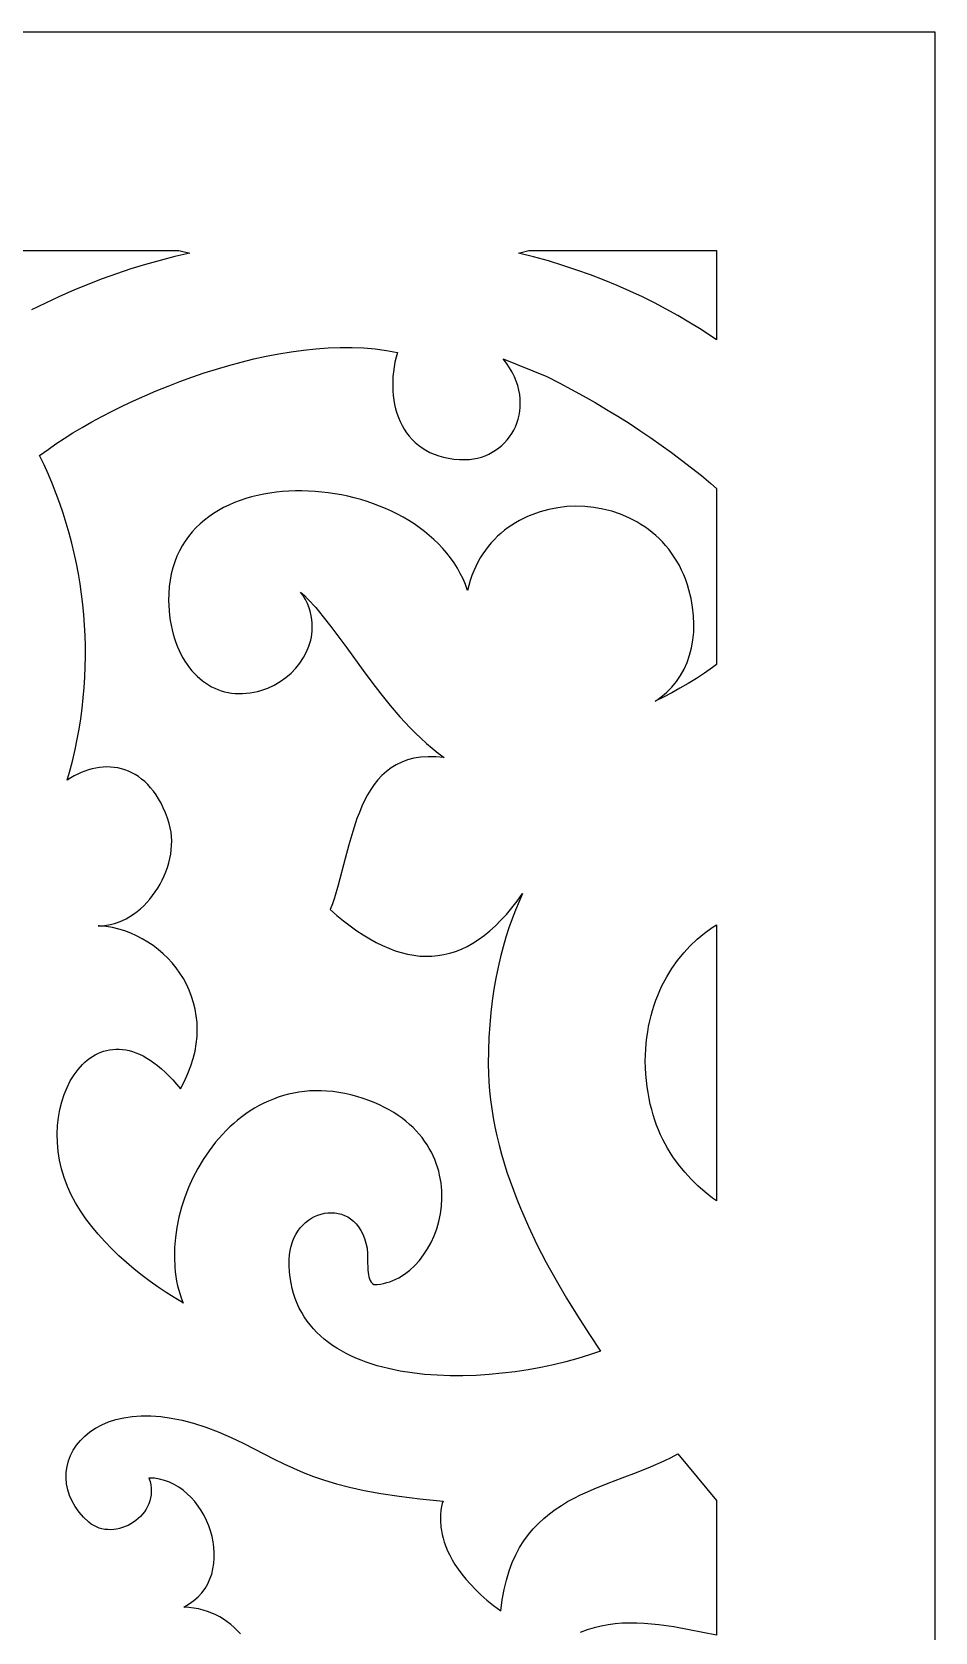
# Model space of a CAD drawing. Extents: x 2655 to 3655, y -2457 to -457.
# Drawn here: x 3448 to 3654.7, y -822.7 to -456.5 of the extents above; entities that cross this region are included whole.
import ezdxf

# ---------------------------------------------------------------- set-up
doc = ezdxf.new("R2010")
doc.units = 0
doc.layers.add('LAYER_1', color=18, linetype='CONTINUOUS')

msp = doc.modelspace()

# ---------------------------------------------------------------- linework, layer by layer
at = {"layer": 'LAYER_1'}
for points in [[(2654.71, -2456.51), (3654.71, -2456.51), (3654.71, -456.51), (2654.71, -456.51)], [(3604.71, -526.95), (3603.22, -525.94), (3600.82, -524.4), (3598.35, -522.88), (3595.8, -521.4), (3593.18, -519.94), (3590.48, -518.52), (3587.71, -517.15), (3584.86, -515.81), (3581.94, -514.53), (3578.94, -513.29), (3575.87, -512.1), (3572.72, -510.98), (3569.5, -509.91), (3566.2, -508.9), (3562.82, -507.97), (3559.37, -507.09), (3561.69, -506.51), (3604.71, -506.51)], [(3521.26, -528.7), (3523.94, -528.81), (3526.56, -529.04), (3529.13, -529.38), (3531.63, -529.84), (3531.63, -529.84), (3531.34, -530.94), (3531.09, -532.04), (3530.89, -533.15), (3530.74, -534.25), (3530.63, -535.35), (3530.57, -536.45), (3530.56, -537.54), (3530.6, -538.62), (3530.68, -539.68), (3530.82, -540.73), (3531, -541.76), (3531.24, -542.77), (3531.53, -543.75), (3531.86, -544.71), (3532.25, -545.63), (3532.7, -546.53), (3533.19, -547.39), (3533.74, -548.22), (3534.34, -549), (3534.99, -549.74), (3535.7, -550.44), (3536.46, -551.09), (3537.28, -551.69), (3538.15, -552.23), (3539.08, -552.72), (3540.06, -553.15), (3541.1, -553.52), (3542.2, -553.83), (3543.36, -554.07), (3544.57, -554.24), (3545.85, -554.34), (3547.18, -554.37), (3547.18, -554.37), (3548.14, -554.32), (3549.07, -554.21), (3549.99, -554.03), (3550.88, -553.78), (3551.74, -553.48), (3552.56, -553.12), (3553.36, -552.7), (3554.12, -552.23), (3554.84, -551.71), (3555.53, -551.13), (3556.17, -550.52), (3556.76, -549.86), (3557.31, -549.16), (3557.81, -548.42), (3558.26, -547.64), (3558.66, -546.83), (3559, -545.99), (3559.28, -545.12), (3559.5, -544.22), (3559.66, -543.3), (3559.76, -542.36), (3559.78, -541.4), (3559.74, -540.43), (3559.63, -539.44), (3559.44, -538.44), (3559.18, -537.43), (3558.84, -536.41), (3558.41, -535.39), (3557.91, -534.36), (3557.32, -533.34), (3556.64, -532.32), (3555.87, -531.31), (3555.87, -531.31), (3565.87, -535.37), (3568.69, -536.82), (3571.46, -538.29), (3574.19, -539.79), (3576.88, -541.32), (3579.52, -542.87), (3582.11, -544.45), (3584.66, -546.06), (3587.16, -547.7), (3589.62, -549.36), (3592.03, -551.04), (3594.39, -552.75), (3596.71, -554.49), (3598.99, -556.25), (3601.22, -558.04), (3603.4, -559.85), (3604.71, -560.97), (3604.71, -601.25), (3603.75, -601.95), (3601.93, -603.21), (3600.08, -604.43), (3598.22, -605.6), (3596.33, -606.71), (3594.43, -607.76), (3592.52, -608.73), (3590.61, -609.61), (3591.32, -609.16), (3592.01, -608.67), (3592.67, -608.15), (3593.3, -607.6), (3594.48, -606.43), (3595.53, -605.15), (3596.47, -603.78), (3597.28, -602.31), (3597.97, -600.77), (3598.54, -599.14), (3598.98, -597.45), (3599.29, -595.69), (3599.48, -593.88), (3599.53, -592.01), (3599.45, -590.1), (3599.23, -588.16), (3598.88, -586.19), (3598.39, -584.19), (3598.39, -584.19), (3598.03, -583), (3597.63, -581.85), (3597.19, -580.74), (3596.71, -579.66), (3596.19, -578.63), (3595.63, -577.63), (3595.03, -576.67), (3594.4, -575.75), (3593.74, -574.87), (3593.04, -574.03), (3592.31, -573.22), (3591.56, -572.45), (3590.77, -571.72), (3589.96, -571.03), (3589.12, -570.38), (3588.26, -569.76), (3587.38, -569.18), (3586.48, -568.64), (3585.56, -568.14), (3584.62, -567.67), (3582.69, -566.86), (3580.71, -566.19), (3578.69, -565.68), (3576.63, -565.32), (3574.56, -565.11), (3572.48, -565.04), (3570.41, -565.13), (3568.35, -565.37), (3566.32, -565.76), (3564.32, -566.29), (3562.38, -566.98), (3561.43, -567.38), (3560.5, -567.81), (3559.59, -568.29), (3558.7, -568.8), (3557.83, -569.35), (3556.98, -569.93), (3556.15, -570.55), (3555.36, -571.21), (3554.58, -571.91), (3553.84, -572.64), (3553.13, -573.41), (3552.45, -574.22), (3551.8, -575.06), (3551.19, -575.94), (3550.61, -576.86), (3550.07, -577.81), (3549.57, -578.8), (3549.11, -579.83), (3548.69, -580.9), (3548.31, -582), (3547.98, -583.14), (3547.69, -584.31), (3547.69, -584.31), (3547.21, -582.98), (3546.66, -581.68), (3546.04, -580.41), (3545.36, -579.19), (3544.61, -578.01), (3543.8, -576.86), (3542.93, -575.75), (3542.01, -574.68), (3541.04, -573.65), (3540.01, -572.66), (3538.94, -571.71), (3537.83, -570.8), (3536.66, -569.93), (3535.46, -569.1), (3534.22, -568.31), (3532.95, -567.56), (3531.64, -566.86), (3530.31, -566.2), (3528.94, -565.58), (3527.55, -565), (3526.14, -564.47), (3524.7, -563.97), (3523.25, -563.53), (3521.78, -563.12), (3520.31, -562.76), (3518.82, -562.45), (3517.32, -562.18), (3515.81, -561.96), (3514.31, -561.78), (3512.8, -561.64), (3511.3, -561.56), (3509.8, -561.52), (3508.31, -561.52), (3506.82, -561.58), (3505.35, -561.68), (3503.9, -561.82), (3502.46, -562.02), (3501.04, -562.27), (3499.64, -562.56), (3498.27, -562.9), (3496.93, -563.29), (3495.61, -563.73), (3494.33, -564.22), (3493.08, -564.76), (3491.87, -565.35), (3490.7, -566), (3489.57, -566.69), (3488.49, -567.43), (3487.45, -568.23), (3486.47, -569.08), (3485.53, -569.98), (3484.65, -570.93), (3483.83, -571.94), (3483.07, -573), (3482.37, -574.11), (3481.73, -575.28), (3481.16, -576.5), (3480.66, -577.77), (3480.24, -579.1), (3479.89, -580.49), (3479.61, -581.93), (3479.42, -583.42), (3479.3, -584.98), (3479.28, -586.59), (3479.28, -586.59), (3479.31, -587.77), (3479.38, -588.93), (3479.49, -590.06), (3479.64, -591.17), (3479.83, -592.25), (3480.05, -593.29), (3480.31, -594.31), (3480.6, -595.3), (3480.92, -596.25), (3481.28, -597.18), (3481.67, -598.07), (3482.09, -598.92), (3482.53, -599.75), (3483.01, -600.53), (3483.51, -601.29), (3484.04, -602), (3484.6, -602.68), (3485.18, -603.32), (3485.78, -603.92), (3486.4, -604.49), (3487.05, -605.01), (3487.72, -605.49), (3488.4, -605.93), (3489.11, -606.33), (3489.83, -606.69), (3490.57, -607), (3491.32, -607.27), (3492.09, -607.49), (3492.87, -607.67), (3493.66, -607.8), (3494.47, -607.88), (3495.28, -607.92), (3495.28, -607.92), (3496.17, -607.91), (3497.05, -607.85), (3497.91, -607.75), (3498.76, -607.61), (3499.59, -607.43), (3500.4, -607.21), (3501.96, -606.67), (3503.43, -605.98), (3504.82, -605.17), (3506.11, -604.25), (3507.29, -603.23), (3508.36, -602.12), (3509.31, -600.94), (3510.14, -599.69), (3510.83, -598.39), (3511.39, -597.05), (3511.79, -595.69), (3511.94, -595), (3512.05, -594.3), (3512.11, -593.61), (3512.14, -592.92), (3512.14, -592.92), (3512.1, -591.68), (3511.96, -590.49), (3511.74, -589.37), (3511.43, -588.3), (3511.05, -587.3), (3510.59, -586.36), (3510.07, -585.49), (3509.49, -584.68), (3510.35, -585.48), (3511.22, -586.35), (3512.95, -588.23), (3514.68, -590.31), (3516.43, -592.55), (3520.03, -597.43), (3523.81, -602.65), (3525.79, -605.31), (3527.85, -607.98), (3529.99, -610.63), (3532.23, -613.22), (3534.57, -615.74), (3535.78, -616.96), (3537.02, -618.15), (3538.3, -619.31), (3539.6, -620.43), (3540.94, -621.51), (3542.35, -622.55), (3540.47, -622.38), (3538.68, -622.35), (3537, -622.47), (3535.44, -622.71), (3533.99, -623.09), (3532.63, -623.58), (3531.37, -624.19), (3530.2, -624.9), (3529.12, -625.72), (3528.11, -626.63), (3527.19, -627.63), (3526.33, -628.71), (3525.54, -629.86), (3524.81, -631.08), (3524.13, -632.36), (3523.51, -633.7), (3522.93, -635.09), (3522.39, -636.52), (3521.41, -639.48), (3520.53, -642.54), (3519.72, -645.63), (3518.11, -651.72), (3517.23, -654.62), (3516.76, -656.01), (3516.26, -657.35), (3516.26, -657.35), (3517.79, -658.68), (3519.31, -659.93), (3520.83, -661.09), (3522.33, -662.17), (3523.82, -663.15), (3525.3, -664.05), (3526.77, -664.86), (3528.23, -665.58), (3529.68, -666.21), (3531.12, -666.75), (3532.54, -667.2), (3533.96, -667.55), (3535.37, -667.81), (3536.77, -667.97), (3538.16, -668.04), (3539.54, -668.01), (3540.91, -667.88), (3542.26, -667.66), (3543.61, -667.33), (3544.95, -666.91), (3546.28, -666.38), (3547.6, -665.76), (3548.92, -665.03), (3550.22, -664.19), (3551.51, -663.25), (3552.8, -662.21), (3554.07, -661.06), (3555.34, -659.8), (3556.59, -658.44), (3557.84, -656.96), (3559.08, -655.38), (3560.31, -653.69), (3559.48, -655.53), (3558.68, -657.44), (3557.91, -659.43), (3557.18, -661.49), (3556.49, -663.64), (3555.84, -665.86), (3555.23, -668.17), (3554.68, -670.55), (3554.18, -673.02), (3553.74, -675.57), (3553.35, -678.21), (3553.03, -680.93), (3552.77, -683.74), (3552.59, -686.64), (3552.47, -689.63), (3552.43, -692.7), (3552.43, -692.7), (3552.47, -694.75), (3552.56, -696.8), (3552.72, -698.85), (3552.94, -700.9), (3553.22, -702.96), (3553.56, -705.02), (3553.95, -707.09), (3554.4, -709.15), (3554.9, -711.22), (3555.46, -713.29), (3556.06, -715.36), (3556.72, -717.43), (3557.42, -719.5), (3558.18, -721.57), (3558.97, -723.64), (3559.81, -725.71), (3561.62, -729.84), (3563.59, -733.97), (3565.71, -738.08), (3567.97, -742.18), (3570.35, -746.26), (3572.85, -750.32), (3575.45, -754.36), (3578.15, -758.37), (3575.59, -759.25), (3572.93, -760.07), (3570.19, -760.82), (3567.37, -761.5), (3564.5, -762.11), (3561.58, -762.65), (3558.62, -763.1), (3555.64, -763.47), (3552.64, -763.75), (3549.64, -763.94), (3546.65, -764.03), (3543.69, -764.03), (3540.76, -763.92), (3537.87, -763.71), (3535.04, -763.38), (3532.27, -762.95), (3529.59, -762.39), (3527, -761.72), (3524.51, -760.91), (3523.31, -760.47), (3522.14, -759.99), (3521, -759.47), (3519.89, -758.92), (3518.82, -758.34), (3517.79, -757.73), (3516.79, -757.07), (3515.83, -756.39), (3514.91, -755.67), (3514.03, -754.91), (3513.2, -754.11), (3512.41, -753.28), (3511.67, -752.41), (3510.97, -751.5), (3510.33, -750.56), (3509.73, -749.57), (3509.19, -748.54), (3508.7, -747.48), (3508.26, -746.37), (3507.89, -745.23), (3507.56, -744.04), (3507.3, -742.81), (3507.1, -741.54), (3506.97, -740.22), (3506.89, -738.86), (3506.88, -737.46), (3506.88, -737.46), (3506.94, -736.37), (3507.09, -735.33), (3507.31, -734.34), (3507.6, -733.4), (3507.96, -732.51), (3508.39, -731.69), (3508.87, -730.92), (3509.4, -730.21), (3509.99, -729.56), (3510.61, -728.98), (3511.27, -728.45), (3511.97, -728), (3512.69, -727.61), (3513.43, -727.28), (3514.19, -727.03), (3514.96, -726.85), (3515.74, -726.74), (3516.52, -726.71), (3517.3, -726.75), (3518.06, -726.86), (3518.82, -727.06), (3519.55, -727.34), (3520.26, -727.69), (3520.94, -728.13), (3521.59, -728.66), (3522.19, -729.27), (3522.75, -729.97), (3523.27, -730.75), (3523.72, -731.63), (3524.12, -732.6), (3524.45, -733.66), (3524.72, -734.82), (3524.72, -734.82), (3524.78, -736.1), (3524.8, -737.39), (3524.87, -739.83), (3524.99, -740.91), (3525.1, -741.4), (3525.24, -741.86), (3525.42, -742.26), (3525.65, -742.62), (3525.92, -742.93), (3526.26, -743.18), (3526.26, -743.18), (3527.01, -743.13), (3527.75, -743.04), (3528.48, -742.9), (3529.2, -742.72), (3529.91, -742.5), (3530.6, -742.24), (3531.95, -741.6), (3533.23, -740.81), (3534.45, -739.88), (3535.6, -738.82), (3536.67, -737.65), (3537.65, -736.37), (3538.55, -734.99), (3539.35, -733.52), (3540.05, -731.98), (3540.65, -730.37), (3541.13, -728.7), (3541.49, -726.99), (3541.73, -725.24), (3541.83, -723.47), (3541.8, -721.68), (3541.63, -719.88), (3541.31, -718.09), (3541.09, -717.19), (3540.84, -716.31), (3540.54, -715.43), (3540.2, -714.55), (3539.83, -713.69), (3539.41, -712.83), (3538.94, -711.99), (3538.43, -711.16), (3537.88, -710.34), (3537.29, -709.54), (3536.65, -708.75), (3535.96, -707.98), (3535.22, -707.23), (3534.44, -706.5), (3533.6, -705.79), (3532.72, -705.1), (3531.79, -704.44), (3530.81, -703.8), (3529.77, -703.19), (3528.69, -702.61), (3527.55, -702.05), (3526.35, -701.53), (3525.1, -701.03), (3523.8, -700.57), (3523.8, -700.57), (3522.37, -700.13), (3520.96, -699.75), (3519.57, -699.43), (3518.2, -699.18), (3516.84, -699), (3515.5, -698.87), (3514.19, -698.81), (3512.89, -698.8), (3511.61, -698.86), (3510.35, -698.96), (3509.11, -699.13), (3507.9, -699.34), (3506.7, -699.61), (3505.53, -699.92), (3504.38, -700.29), (3503.25, -700.7), (3502.14, -701.16), (3501.06, -701.66), (3500, -702.2), (3498.96, -702.79), (3497.95, -703.42), (3496.97, -704.08), (3496.01, -704.78), (3495.07, -705.52), (3494.16, -706.29), (3493.27, -707.09), (3492.42, -707.93), (3491.59, -708.79), (3490.01, -710.6), (3488.54, -712.52), (3487.18, -714.52), (3485.95, -716.6), (3484.83, -718.75), (3483.84, -720.95), (3482.97, -723.19), (3482.23, -725.47), (3481.63, -727.77), (3481.15, -730.07), (3480.82, -732.38), (3480.63, -734.66), (3480.58, -736.92), (3480.68, -739.15), (3480.78, -740.24), (3480.93, -741.32), (3481.11, -742.38), (3481.32, -743.43), (3481.58, -744.46), (3481.88, -745.47), (3482.22, -746.46), (3482.59, -747.42), (3482.59, -747.42), (3482.48, -747.24), (3482.42, -747.24), (3480.57, -746.15), (3478.72, -744.98), (3476.87, -743.74), (3475.02, -742.43), (3473.19, -741.05), (3471.39, -739.61), (3469.62, -738.11), (3467.9, -736.56), (3466.24, -734.95), (3464.64, -733.3), (3463.12, -731.61), (3461.68, -729.88), (3460.34, -728.11), (3459.1, -726.31), (3457.98, -724.49), (3456.98, -722.64), (3456.98, -722.64), (3456.09, -720.68), (3455.34, -718.69), (3454.75, -716.68), (3454.3, -714.67), (3453.99, -712.67), (3453.82, -710.68), (3453.78, -708.72), (3453.86, -706.79), (3454.07, -704.91), (3454.39, -703.09), (3454.83, -701.33), (3455.37, -699.65), (3456.02, -698.06), (3456.77, -696.57), (3457.61, -695.19), (3458.54, -693.93), (3459.56, -692.79), (3460.1, -692.28), (3460.66, -691.8), (3461.23, -691.36), (3461.83, -690.95), (3462.44, -690.59), (3463.08, -690.27), (3463.72, -689.99), (3464.39, -689.76), (3465.07, -689.57), (3465.76, -689.43), (3466.47, -689.33), (3467.2, -689.29), (3467.94, -689.29), (3468.69, -689.35), (3469.45, -689.46), (3470.22, -689.62), (3471.01, -689.84), (3471.8, -690.12), (3472.61, -690.46), (3473.42, -690.85), (3474.25, -691.31), (3475.08, -691.83), (3475.92, -692.41), (3476.76, -693.05), (3477.62, -693.76), (3478.48, -694.54), (3479.34, -695.39), (3480.21, -696.31), (3481.08, -697.3), (3481.96, -698.36), (3481.96, -698.36), (3482.9, -696.61), (3483.7, -694.87), (3484.37, -693.14), (3484.9, -691.43), (3485.31, -689.74), (3485.6, -688.07), (3485.77, -686.42), (3485.82, -684.8), (3485.77, -683.22), (3485.61, -681.66), (3485.34, -680.14), (3484.98, -678.65), (3484.52, -677.21), (3483.98, -675.81), (3483.35, -674.45), (3482.64, -673.15), (3481.85, -671.89), (3480.98, -670.69), (3480.05, -669.54), (3479.06, -668.46), (3478, -667.44), (3476.88, -666.48), (3475.72, -665.59), (3474.5, -664.77), (3473.24, -664.02), (3471.94, -663.34), (3470.61, -662.75), (3469.24, -662.24), (3467.84, -661.81), (3466.42, -661.46), (3464.98, -661.21), (3463.34, -661.04), (3463.16, -661.04), (3464.11, -661.03), (3465.05, -660.94), (3465.98, -660.78), (3466.9, -660.54), (3467.8, -660.24), (3468.69, -659.87), (3469.56, -659.44), (3470.41, -658.95), (3471.24, -658.41), (3472.04, -657.81), (3472.81, -657.17), (3473.56, -656.47), (3474.28, -655.74), (3474.96, -654.96), (3475.61, -654.15), (3476.22, -653.3), (3476.8, -652.42), (3477.33, -651.52), (3477.82, -650.59), (3478.27, -649.64), (3478.66, -648.67), (3479.01, -647.68), (3479.31, -646.68), (3479.56, -645.68), (3479.75, -644.66), (3479.89, -643.65), (3479.96, -642.63), (3479.98, -641.62), (3479.93, -640.62), (3479.82, -639.62), (3479.64, -638.64), (3479.39, -637.68), (3479.39, -637.68), (3478.98, -636.4), (3478.53, -635.2), (3478.05, -634.07), (3477.53, -633.01), (3476.98, -632.02), (3476.4, -631.1), (3475.79, -630.24), (3475.15, -629.45), (3474.49, -628.72), (3473.8, -628.06), (3473.09, -627.46), (3472.36, -626.92), (3471.61, -626.44), (3470.85, -626.02), (3470.07, -625.66), (3469.27, -625.36), (3468.46, -625.12), (3467.65, -624.94), (3466.82, -624.81), (3465.99, -624.73), (3465.15, -624.71), (3464.31, -624.74), (3463.47, -624.82), (3462.62, -624.95), (3461.78, -625.13), (3460.94, -625.36), (3460.11, -625.64), (3459.28, -625.97), (3458.46, -626.34), (3457.65, -626.75), (3456.85, -627.21), (3456.07, -627.72), (3456.72, -625.4), (3457.32, -623.07), (3457.86, -620.73), (3458.35, -618.38), (3458.78, -616.02), (3459.15, -613.66), (3459.47, -611.29), (3459.74, -608.91), (3459.95, -606.54), (3460.1, -604.16), (3460.2, -601.78), (3460.24, -599.39), (3460.23, -597.01), (3460.17, -594.64), (3460.05, -592.26), (3459.87, -589.89), (3459.64, -587.52), (3459.36, -585.16), (3459.02, -582.81), (3458.63, -580.47), (3458.18, -578.14), (3457.68, -575.81), (3457.12, -573.5), (3456.52, -571.21), (3455.85, -568.93), (3455.14, -566.66), (3454.37, -564.41), (3453.55, -562.17), (3452.67, -559.96), (3451.74, -557.77), (3450.76, -555.59), (3449.72, -553.44), (3451.69, -552.03), (3453.48, -550.78), (3455.38, -549.52), (3457.38, -548.27), (3459.48, -547.01), (3461.68, -545.76), (3463.96, -544.52), (3466.32, -543.29), (3468.76, -542.08), (3471.26, -540.9), (3473.83, -539.74), (3476.45, -538.62), (3479.13, -537.53), (3481.84, -536.49), (3484.6, -535.49), (3487.39, -534.54), (3490.21, -533.65), (3493.05, -532.81), (3495.9, -532.04), (3498.76, -531.34), (3501.63, -530.71), (3504.49, -530.15), (3507.34, -529.68), (3510.18, -529.3), (3513, -529), (3515.79, -528.8), (3518.55, -528.7)], [(3604.71, -724.02), (3603.78, -723.35), (3602.09, -721.99), (3600.45, -720.56), (3598.89, -719.03), (3597.41, -717.42), (3596.01, -715.71), (3594.7, -713.89), (3593.5, -711.97), (3592.41, -709.94), (3591.9, -708.88), (3591.43, -707.78), (3590.98, -706.66), (3590.57, -705.51), (3590.19, -704.32), (3589.85, -703.1), (3589.53, -701.84), (3589.26, -700.55), (3589.02, -699.23), (3588.81, -697.87), (3588.65, -696.48), (3588.52, -695.04), (3588.43, -693.57), (3588.38, -692.06), (3588.38, -692.06), (3588.41, -690.67), (3588.48, -689.3), (3588.59, -687.96), (3588.74, -686.64), (3588.93, -685.34), (3589.15, -684.07), (3589.41, -682.83), (3589.71, -681.6), (3590.04, -680.41), (3590.4, -679.23), (3590.8, -678.09), (3591.24, -676.97), (3591.7, -675.87), (3592.2, -674.8), (3593.28, -672.75), (3594.47, -670.8), (3595.78, -668.96), (3597.18, -667.23), (3598.69, -665.62), (3600.28, -664.12), (3601.96, -662.74), (3603.71, -661.48), (3604.71, -660.87)]]:
    msp.add_lwpolyline(points, close=True, dxfattribs=at)
for points in [[(3397.85, -506.51), (3481.61, -506.51), (3484.09, -507.09), (3480.7, -507.89), (3477.33, -508.77), (3473.98, -509.71), (3470.65, -510.74), (3467.34, -511.84), (3464.05, -513.02), (3460.78, -514.28), (3457.54, -515.62), (3454.31, -517.04), (3451.09, -518.54), (3447.9, -520.12)], [(3495.69, -823.09), (3494.98, -822.34), (3494.24, -821.62), (3493.48, -820.95), (3492.68, -820.33), (3491.85, -819.76), (3490.98, -819.23), (3490.09, -818.76), (3489.15, -818.33), (3488.18, -817.97), (3487.18, -817.65), (3486.13, -817.39), (3485.05, -817.19), (3483.93, -817.04), (3482.76, -816.96), (3482.76, -816.96), (3483.98, -816.26), (3485.06, -815.48), (3486.03, -814.62), (3486.87, -813.69), (3487.6, -812.7), (3488.22, -811.65), (3488.72, -810.54), (3489.13, -809.4), (3489.42, -808.22), (3489.62, -807.01), (3489.72, -805.78), (3489.72, -804.54), (3489.63, -803.28), (3489.46, -802.03), (3489.2, -800.78), (3488.86, -799.55), (3488.44, -798.34), (3487.94, -797.16), (3487.37, -796.01), (3486.73, -794.9), (3486.03, -793.84), (3485.26, -792.84), (3484.43, -791.9), (3483.54, -791.03), (3482.6, -790.24), (3481.61, -789.53), (3480.57, -788.91), (3479.49, -788.4), (3478.36, -787.98), (3477.2, -787.68), (3476, -787.5), (3474.76, -787.45), (3474.76, -787.45), (3475.01, -788.24), (3475.18, -789.02), (3475.27, -789.79), (3475.29, -790.54), (3475.25, -791.27), (3475.13, -791.98), (3474.96, -792.67), (3474.72, -793.33), (3474.44, -793.97), (3474.1, -794.58), (3473.71, -795.16), (3473.28, -795.71), (3472.81, -796.22), (3472.31, -796.71), (3471.77, -797.15), (3471.2, -797.56), (3470.6, -797.93), (3469.98, -798.26), (3469.35, -798.54), (3468.7, -798.78), (3468.03, -798.98), (3467.36, -799.12), (3466.69, -799.21), (3466.01, -799.26), (3465.34, -799.25), (3464.67, -799.18), (3464.01, -799.06), (3463.36, -798.88), (3462.74, -798.64), (3462.13, -798.33), (3461.54, -797.96), (3460.99, -797.53), (3460.99, -797.53), (3459.79, -796.4), (3458.76, -795.21), (3457.88, -793.98), (3457.16, -792.71), (3456.6, -791.41), (3456.19, -790.1), (3455.93, -788.77), (3455.81, -787.44), (3455.85, -786.12), (3456.04, -784.81), (3456.36, -783.53), (3456.83, -782.29), (3457.45, -781.08), (3458.2, -779.93), (3459.09, -778.84), (3460.11, -777.82), (3461.27, -776.87), (3462.56, -776.02), (3463.98, -775.26), (3465.53, -774.6), (3467.21, -774.06), (3469.01, -773.64), (3470.94, -773.36), (3472.99, -773.21), (3475.16, -773.21), (3477.45, -773.37), (3479.85, -773.7), (3482.37, -774.21), (3485, -774.9), (3487.75, -775.78), (3490.6, -776.87), (3493.57, -778.16), (3493.57, -778.16), (3496.33, -779.48), (3498.86, -780.74), (3503.45, -783.08), (3505.64, -784.16), (3507.82, -785.19), (3510.06, -786.16), (3512.41, -787.09), (3514.92, -787.96), (3517.67, -788.78), (3520.7, -789.55), (3524.07, -790.28), (3527.83, -790.96), (3532.06, -791.59), (3536.79, -792.18), (3542.09, -792.74), (3542.09, -792.74), (3541.91, -793.27), (3541.75, -793.92), (3541.6, -794.8), (3541.49, -795.89), (3541.48, -797.19), (3541.59, -798.67), (3541.71, -799.47), (3541.88, -800.32), (3542.1, -801.21), (3542.37, -802.13), (3542.72, -803.08), (3543.13, -804.07), (3543.61, -805.09), (3544.18, -806.14), (3544.82, -807.22), (3545.56, -808.32), (3546.39, -809.45), (3547.33, -810.6), (3548.36, -811.76), (3549.51, -812.95), (3550.77, -814.15), (3552.15, -815.36), (3553.66, -816.58), (3555.29, -817.82), (3555.29, -817.82), (3555.62, -815.31), (3556.05, -812.96), (3556.58, -810.77), (3557.21, -808.71), (3557.93, -806.8), (3558.73, -805.01), (3559.62, -803.35), (3560.59, -801.81), (3561.63, -800.37), (3562.74, -799.04), (3563.91, -797.81), (3565.15, -796.66), (3566.44, -795.6), (3567.78, -794.61), (3569.17, -793.69), (3570.6, -792.83), (3572.07, -792.03), (3573.58, -791.28), (3575.12, -790.57), (3576.68, -789.89), (3579.86, -788.6), (3583.09, -787.38), (3586.34, -786.15), (3589.57, -784.87), (3592.74, -783.47), (3594.29, -782.72), (3595.82, -781.91), (3595.82, -781.91), (3604.71, -792.59), (3604.71, -823.37), (3598.43, -822.14), (3594.95, -821.52), (3591.51, -821.03), (3589.81, -820.85), (3588.12, -820.71), (3586.45, -820.63), (3584.78, -820.62), (3583.13, -820.67), (3581.5, -820.79), (3579.87, -821), (3578.26, -821.3), (3576.66, -821.68), (3575.08, -822.17), (3573.51, -822.76)]]:
    msp.add_lwpolyline(points, dxfattribs=at)

doc.saveas('drawing.dxf')
